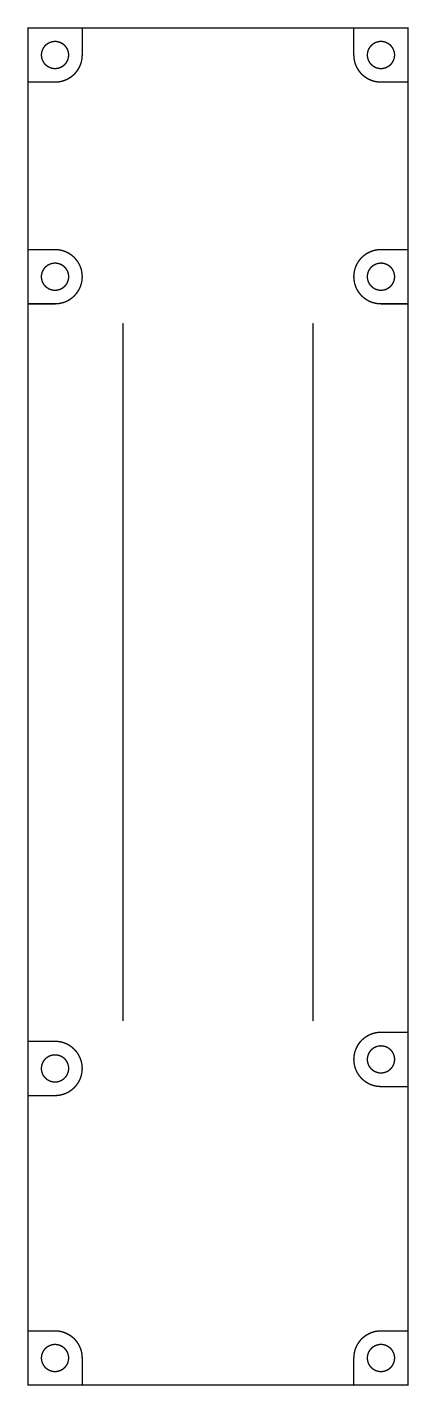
# Model space of a CAD drawing. Header units: millimetres. Extents: x 1.28 to 2.94, y 1.3 to 7.21.
import ezdxf

# ---------------------------------------------------------------- set-up
doc = ezdxf.new("R2010")
doc.units = ezdxf.units.MM
doc.header["$MEASUREMENT"] = 0
doc.layers.add('Mechanical4', color=56, linetype='Continuous')

msp = doc.modelspace()

# ---------------------------------------------------------------- linework, layer by layer
at = {"layer": 'Mechanical4', "const_width": 0.00591}
for points in [[(1.2835, 1.2992), (1.2835, 7.2047)], [(1.2835, 7.2047), (2.937, 7.2047)], [(1.5197, 7.0866), (1.5197, 7.2047)], [(2.7008, 7.0866), (2.7008, 7.2047)], [(2.937, 1.2992), (2.937, 7.2047)], [(1.5197, 7.0866), (1.5197, 7.0866)], [(2.7008, 7.0866), (2.7008, 7.0866)], [(1.2835, 6.9685), (1.4016, 6.9685)], [(2.8189, 6.9685), (2.937, 6.9685)], [(1.2835, 6.2402), (1.4016, 6.2402)], [(2.8189, 6.2402), (2.937, 6.2402)], [(1.2835, 6.0039), (1.4016, 6.0039)], [(2.8189, 6.0039), (2.937, 6.0039)], [(1.6969, 2.8858), (1.6969, 5.9173)], [(2.5236, 2.8858), (2.5236, 5.9173)], [(2.8189, 2.8346), (2.937, 2.8346)], [(1.2835, 2.7953), (1.4016, 2.7953)], [(2.8189, 2.5984), (2.937, 2.5984)], [(1.2835, 2.5591), (1.4016, 2.5591)], [(1.2835, 1.5354), (1.4016, 1.5354)], [(2.8189, 1.5354), (2.937, 1.5354)], [(1.5197, 1.2992), (1.5197, 1.4173)], [(2.7008, 1.2992), (2.7008, 1.4173)], [(1.2835, 1.2992), (2.937, 1.2992)]]:
    msp.add_lwpolyline(points, dxfattribs=at)
at = {"layer": 'Mechanical4'}
for points, const_width in [([(1.282, 7.2047, 1), (1.2849, 7.2047, 1)], 0.00295), ([(1.282, 7.2047, 1), (1.2849, 7.2047, 1)], 0.00295), ([(1.5182, 7.2047, 1), (1.5212, 7.2047, 1)], 0.00295), ([(2.6993, 7.2047, 1), (2.7023, 7.2047, 1)], 0.00295), ([(2.9355, 7.2047, 1), (2.9385, 7.2047, 1)], 0.00295), ([(2.9355, 7.2047, 1), (2.9385, 7.2047, 1)], 0.00295), ([(1.4606, 7.0866, 1), (1.3425, 7.0866, 1)], 0.00591), ([(2.878, 7.0866, 1), (2.7598, 7.0866, 1)], 0.00591), ([(1.341, 7.0866, 1), (1.344, 7.0866, 1)], 0.00295), ([(1.4592, 7.0866, 1), (1.4621, 7.0866, 1)], 0.00295), ([(1.5182, 7.0866, 1), (1.5212, 7.0866, 1)], 0.00295), ([(1.5182, 7.0866, 1), (1.5212, 7.0866, 1)], 0.00295), ([(1.5182, 7.0866, 1), (1.5212, 7.0866, 1)], 0.00295), ([(1.5182, 7.0866, 1), (1.5212, 7.0866, 1)], 0.00295), ([(2.6993, 7.0866, 1), (2.7023, 7.0866, 1)], 0.00295), ([(2.6993, 7.0866, 1), (2.7023, 7.0866, 1)], 0.00295), ([(2.6993, 7.0866, 1), (2.7023, 7.0866, 1)], 0.00295), ([(2.6993, 7.0866, 1), (2.7023, 7.0866, 1)], 0.00295), ([(2.7583, 7.0866, 1), (2.7612, 7.0866, 1)], 0.00295), ([(2.8765, 7.0866, 1), (2.8795, 7.0866, 1)], 0.00295), ([(1.282, 6.9685, 1), (1.2849, 6.9685, 1)], 0.00295), ([(1.4001, 6.9685, 1), (1.4031, 6.9685, 1)], 0.00295), ([(1.4001, 6.9685, 1), (1.4031, 6.9685, 1)], 0.00295), ([(2.8174, 6.9685, 1), (2.8204, 6.9685, 1)], 0.00295), ([(2.8174, 6.9685, 1), (2.8204, 6.9685, 1)], 0.00295), ([(2.9355, 6.9685, 1), (2.9385, 6.9685, 1)], 0.00295), ([(1.282, 6.2402, 1), (1.2849, 6.2402, 1)], 0.00295), ([(1.4001, 6.2402, 1), (1.4031, 6.2402, 1)], 0.00295), ([(1.4001, 6.2402, 1), (1.4031, 6.2402, 1)], 0.00295), ([(2.8174, 6.2402, 1), (2.8204, 6.2402, 1)], 0.00295), ([(2.8174, 6.2402, 1), (2.8204, 6.2402, 1)], 0.00295), ([(2.9355, 6.2402, 1), (2.9385, 6.2402, 1)], 0.00295), ([(1.4607, 6.122, 1), (1.3424, 6.122, 1)], 0.00591), ([(2.878, 6.122, 1), (2.7598, 6.122, 1)], 0.00591), ([(1.341, 6.122, 1), (1.3439, 6.122, 1)], 0.00295), ([(1.4592, 6.122, 1), (1.4622, 6.122, 1)], 0.00295), ([(2.7583, 6.122, 1), (2.7612, 6.122, 1)], 0.00295), ([(2.8765, 6.122, 1), (2.8795, 6.122, 1)], 0.00295), ([(1.282, 6.0039, 1), (1.2849, 6.0039, 1)], 0.00295), ([(1.4001, 6.0039, 1), (1.4031, 6.0039, 1)], 0.00295), ([(1.4001, 6.0039, 1), (1.4031, 6.0039, 1)], 0.00295), ([(2.8174, 6.0039, 1), (2.8204, 6.0039, 1)], 0.00295), ([(2.8174, 6.0039, 1), (2.8204, 6.0039, 1)], 0.00295), ([(2.9355, 6.0039, 1), (2.9385, 6.0039, 1)], 0.00295), ([(1.6954, 5.9173, 1), (1.6983, 5.9173, 1)], 0.00295), ([(2.5221, 5.9173, 1), (2.5251, 5.9173, 1)], 0.00295), ([(1.6954, 2.8858, 1), (1.6983, 2.8858, 1)], 0.00295), ([(2.5221, 2.8858, 1), (2.5251, 2.8858, 1)], 0.00295), ([(2.8174, 2.8346, 1), (2.8204, 2.8346, 1)], 0.00295), ([(2.8174, 2.8346, 1), (2.8204, 2.8346, 1)], 0.00295), ([(2.9355, 2.8346, 1), (2.9385, 2.8346, 1)], 0.00295), ([(1.282, 2.7953, 1), (1.2849, 2.7953, 1)], 0.00295), ([(1.4001, 2.7953, 1), (1.4031, 2.7953, 1)], 0.00295), ([(1.4001, 2.7953, 1), (1.4031, 2.7953, 1)], 0.00295), ([(2.878, 2.7165, 1), (2.7598, 2.7165, 1)], 0.00591), ([(1.4607, 2.6772, 1), (1.3424, 2.6772, 1)], 0.00591), ([(2.7583, 2.7165, 1), (2.7612, 2.7165, 1)], 0.00295), ([(2.8765, 2.7165, 1), (2.8795, 2.7165, 1)], 0.00295), ([(1.341, 2.6772, 1), (1.3439, 2.6772, 1)], 0.00295), ([(1.4592, 2.6772, 1), (1.4622, 2.6772, 1)], 0.00295), ([(2.8174, 2.5984, 1), (2.8204, 2.5984, 1)], 0.00295), ([(2.8174, 2.5984, 1), (2.8204, 2.5984, 1)], 0.00295), ([(2.9355, 2.5984, 1), (2.9385, 2.5984, 1)], 0.00295), ([(1.282, 2.5591, 1), (1.2849, 2.5591, 1)], 0.00295), ([(1.4001, 2.5591, 1), (1.4031, 2.5591, 1)], 0.00295), ([(1.4001, 2.5591, 1), (1.4031, 2.5591, 1)], 0.00295), ([(1.282, 1.5354, 1), (1.2849, 1.5354, 1)], 0.00295), ([(1.4001, 1.5354, 1), (1.4031, 1.5354, 1)], 0.00295), ([(1.4001, 1.5354, 1), (1.4031, 1.5354, 1)], 0.00295), ([(2.8174, 1.5354, 1), (2.8204, 1.5354, 1)], 0.00295), ([(2.8174, 1.5354, 1), (2.8204, 1.5354, 1)], 0.00295), ([(2.9355, 1.5354, 1), (2.9385, 1.5354, 1)], 0.00295), ([(1.4606, 1.4173, 1), (1.3425, 1.4173, 1)], 0.00591), ([(2.878, 1.4173, 1), (2.7598, 1.4173, 1)], 0.00591), ([(1.341, 1.4173, 1), (1.344, 1.4173, 1)], 0.00295), ([(1.4592, 1.4173, 1), (1.4621, 1.4173, 1)], 0.00295), ([(1.5182, 1.4173, 1), (1.5212, 1.4173, 1)], 0.00295), ([(1.5182, 1.4173, 1), (1.5212, 1.4173, 1)], 0.00295), ([(2.6993, 1.4173, 1), (2.7023, 1.4173, 1)], 0.00295), ([(2.6993, 1.4173, 1), (2.7023, 1.4173, 1)], 0.00295), ([(2.7583, 1.4173, 1), (2.7612, 1.4173, 1)], 0.00295), ([(2.8765, 1.4173, 1), (2.8795, 1.4173, 1)], 0.00295), ([(1.282, 1.2992, 1), (1.2849, 1.2992, 1)], 0.00295), ([(1.282, 1.2992, 1), (1.2849, 1.2992, 1)], 0.00295), ([(1.5182, 1.2992, 1), (1.5212, 1.2992, 1)], 0.00295), ([(2.6993, 1.2992, 1), (2.7023, 1.2992, 1)], 0.00295), ([(2.9355, 1.2992, 1), (2.9385, 1.2992, 1)], 0.00295), ([(2.9355, 1.2992, 1), (2.9385, 1.2992, 1)], 0.00295)]:
    msp.add_lwpolyline(points, format="xyb", close=True, dxfattribs=dict(at, const_width=const_width))
at = {"layer": 'Mechanical4', "const_width": 0.00591}
for points in [[(1.5197, 7.0866, -0.414214), (1.4016, 6.9685)], [(2.8189, 6.9685, -0.414214), (2.7008, 7.0866)], [(1.4016, 6.2402, -1), (1.4016, 6.0039)], [(2.8189, 6.0039, -1), (2.8189, 6.2402)], [(2.8189, 2.5984, -1), (2.8189, 2.8346)], [(1.4016, 2.7953, -1), (1.4016, 2.5591)], [(1.4016, 1.5354, -0.414214), (1.5197, 1.4173)], [(2.7008, 1.4173, -0.414214), (2.8189, 1.5354)]]:
    msp.add_lwpolyline(points, format="xyb", dxfattribs=at)

doc.saveas('drawing.dxf')
